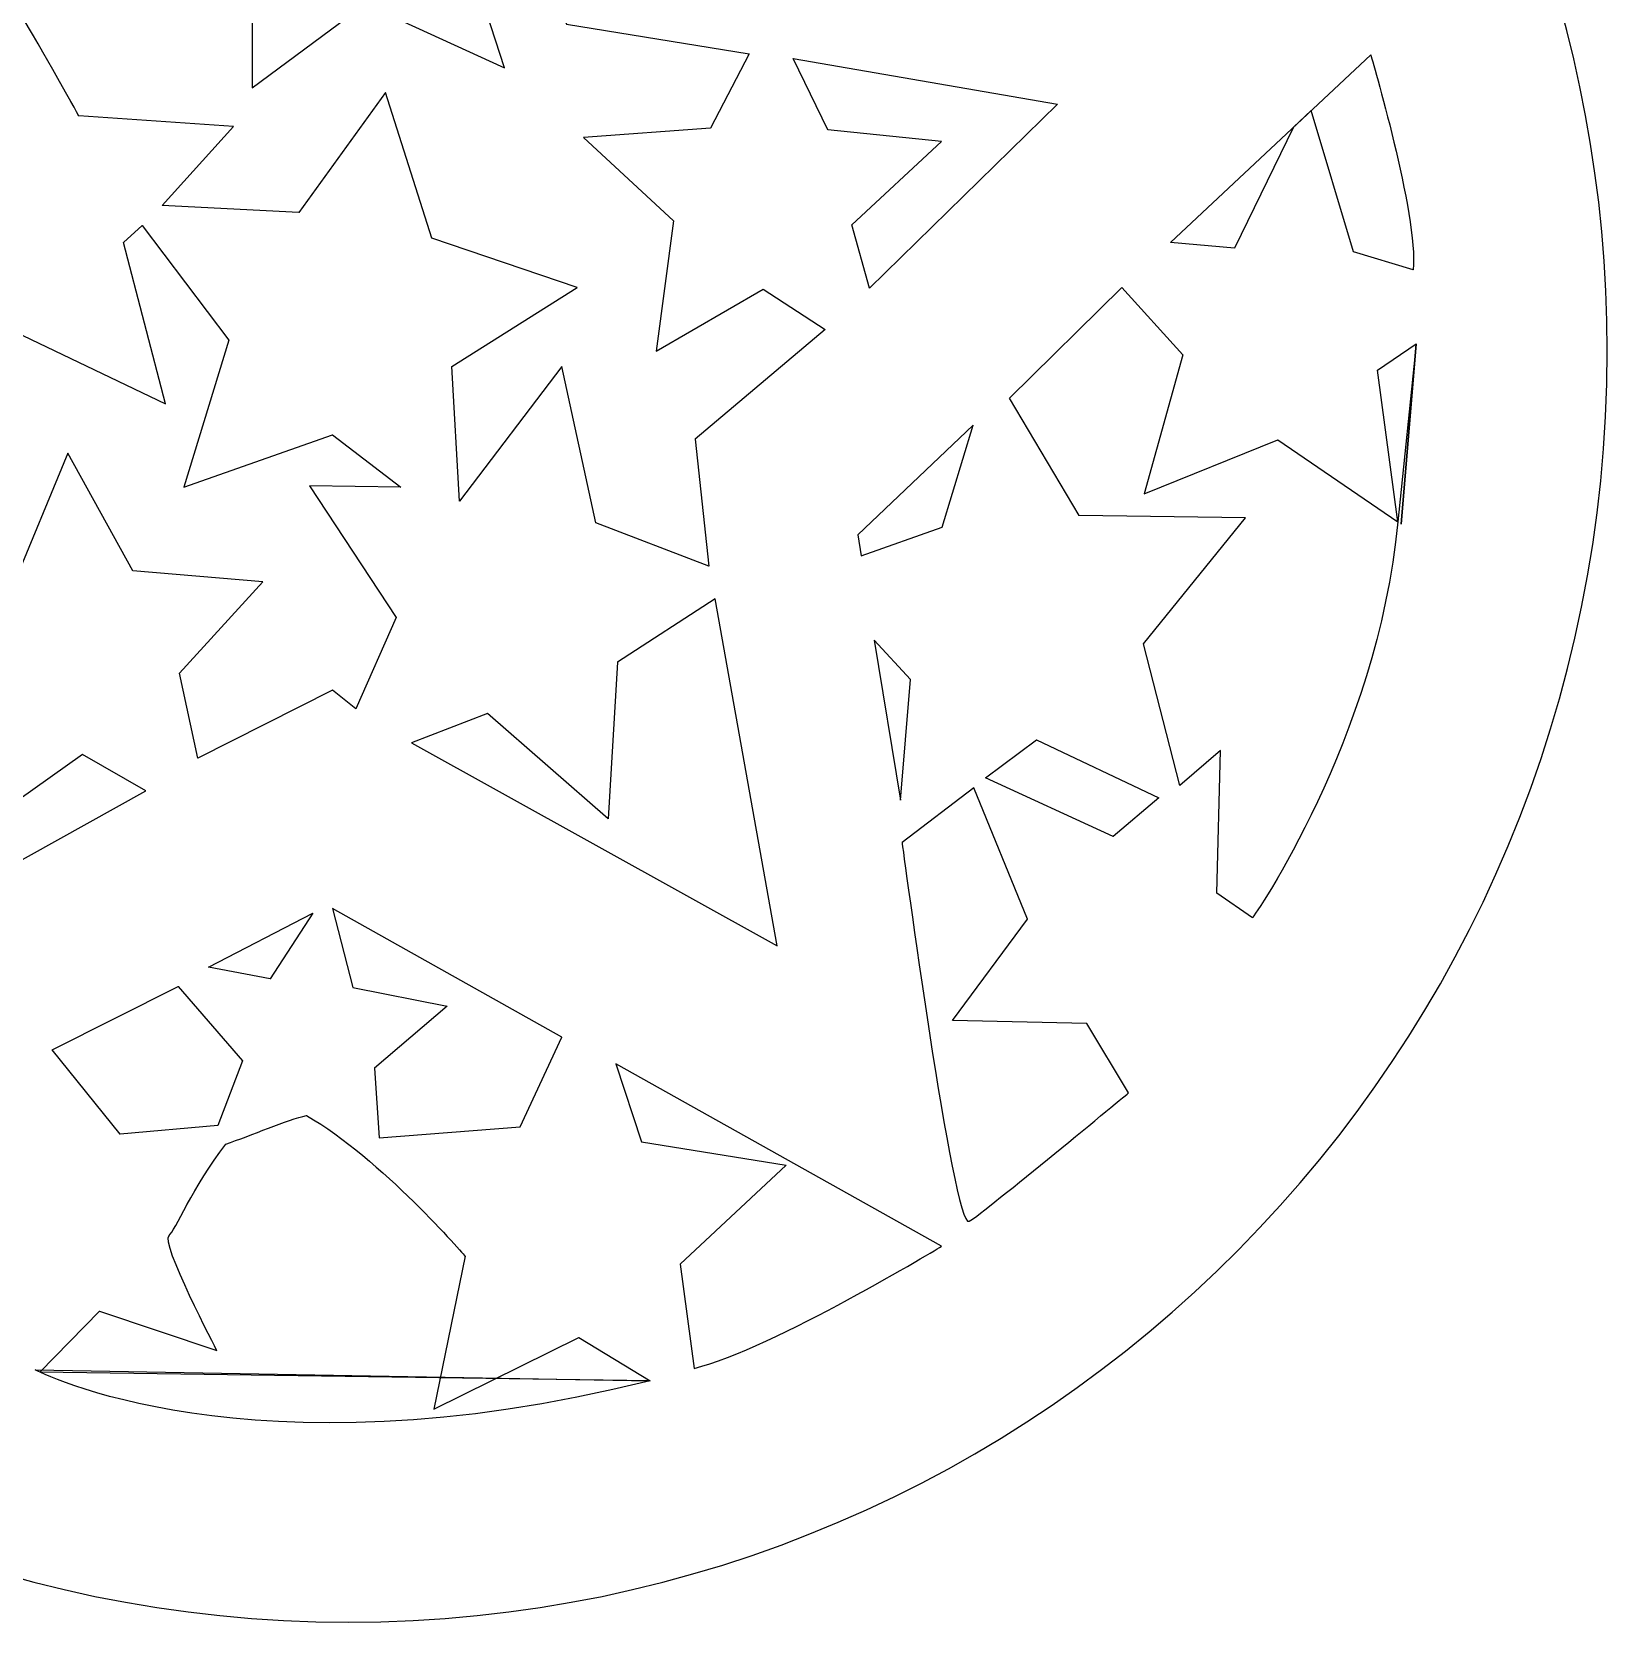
# Model space of a CAD drawing. Header units: millimetres. Extents: x -107 to 108, y -104 to 103.
# Drawn here: x -32.2 to -2.15, y -10.98 to 19.35 of the extents above; entities that cross this region are included whole.
import ezdxf

# ---------------------------------------------------------------- set-up
doc = ezdxf.new("R2010")
doc.units = ezdxf.units.MM
doc.header["$MEASUREMENT"] = 0
doc.layers.add('layer 1', color=7, linetype='Continuous')

msp = doc.modelspace()

# ---------------------------------------------------------------- linework, layer by layer
at = {"layer": 'layer 1', "color": 254}
for points, knots in [([(-22.9148, 37.295), (-11.1906, 35.6946), (-2.1488, 25.5457), (-2.1488, 13.2668), (-2.1488, 13.2668), (-2.1488, -0.1234), (-12.9009, -10.9825), (-26.1591, -10.9825), (-26.1591, -10.9825), (-39.4175, -10.9825), (-50.1695, -0.1234), (-50.1695, 13.2668), (-50.1695, 13.2668), (-50.1695, 25.5631), (-41.1022, 35.7236), (-29.3538, 37.3021), (-29.3538, 37.3021), (-29.3538, 37.3021), (-29.3539, 37.3144), (-29.3539, 37.3144), (-29.3539, 37.3144), (-29.3539, 39.1277), (-27.9121, 40.5982), (-26.1343, 40.5982), (-26.1343, 40.5982), (-24.3564, 40.5982), (-22.9145, 39.1277), (-22.9145, 37.3144), (-22.9145, 37.3144), (-22.9145, 37.3144), (-22.9148, 37.295), (-22.9148, 37.295)], [0, 0, 0, 0, 0.1111111, 0.1111111, 0.1111111, 0.1111111, 0.2222222, 0.2222222, 0.2222222, 0.2222222, 0.3333333, 0.3333333, 0.3333333, 0.3333333, 0.4444444, 0.4444444, 0.4444444, 0.4444444, 0.5555556, 0.5555556, 0.5555556, 0.5555556, 0.6666667, 0.6666667, 0.6666667, 0.6666667, 0.7777778, 0.7777778, 0.7777778, 0.7777778, 1, 1, 1, 1]), ([(-29.713, 16.041), (-29.713, 16.041), (-27.1024, 15.9082), (-27.1024, 15.9082), (-27.1024, 15.9082), (-27.1024, 15.9082), (-25.4505, 18.1943), (-25.4505, 18.1943), (-25.4505, 18.1943), (-25.4505, 18.1943), (-24.5656, 15.4215), (-24.5656, 15.4215), (-24.5656, 15.4215), (-24.5656, 15.4215), (-21.7928, 14.4775), (-21.7928, 14.4775), (-21.7928, 14.4775), (-21.7928, 14.4775), (-24.1847, 12.9695), (-24.1847, 12.9695), (-24.1847, 12.9695), (-24.1847, 12.9695), (-24.037, 10.3996), (-24.037, 10.3996), (-24.037, 10.3996), (-24.037, 10.3996), (-22.0874, 12.9695), (-22.0874, 12.9695), (-22.0874, 12.9695), (-22.0874, 12.9695), (-21.4376, 9.9861), (-21.4376, 9.9861), (-21.4376, 9.9861), (-21.4376, 9.9861), (-19.2813, 9.159), (-19.2813, 9.159), (-19.2813, 9.159), (-19.2813, 9.159), (-19.5471, 11.5812), (-19.5471, 11.5812), (-19.5471, 11.5812), (-19.5471, 11.5812), (-17.0659, 13.6785), (-17.0659, 13.6785), (-17.0659, 13.6785), (-17.0659, 13.6785), (-18.2474, 14.4465), (-18.2474, 14.4465), (-18.2474, 14.4465), (-18.2474, 14.4465), (-20.2856, 13.2649), (-20.2856, 13.2649), (-20.2856, 13.2649), (-20.2856, 13.2649), (-19.9606, 15.7462), (-19.9606, 15.7462), (-19.9606, 15.7462), (-19.9606, 15.7462), (-21.6739, 17.3413), (-21.6739, 17.3413), (-21.6739, 17.3413), (-21.6739, 17.3413), (-19.2517, 17.5185), (-19.2517, 17.5185), (-19.2517, 17.5185), (-19.2517, 17.5185), (-18.5132, 18.9364), (-18.5132, 18.9364), (-18.5132, 18.9364), (-18.5132, 18.9364), (-21.9988, 19.4976), (-21.9988, 19.4976), (-21.9988, 19.4976), (-21.9988, 19.4976), (-23.3281, 22.4219), (-23.3281, 22.4219), (-23.3281, 22.4219), (-23.3281, 22.4219), (-24.1256, 21.5653), (-24.1256, 21.5653), (-24.1256, 21.5653), (-24.1256, 21.5653), (-23.1804, 18.6705), (-23.1804, 18.6705), (-23.1804, 18.6705), (-23.1804, 18.6705), (-25.8389, 19.8816), (-25.8389, 19.8816), (-25.8389, 19.8816), (-25.8389, 19.8816), (-27.9952, 18.2865), (-27.9952, 18.2865), (-27.9952, 18.2865), (-27.9952, 18.2865), (-27.9952, 20.9154), (-27.9952, 20.9154), (-27.9952, 20.9154), (-27.9952, 20.9154), (-29.2062, 21.9493), (-29.2062, 21.9493), (-29.2062, 21.9493), (-29.2062, 21.9493), (-30.2401, 19.852), (-30.2401, 19.852), (-30.2401, 19.852), (-30.2401, 19.852), (-32.5441, 19.8225), (-32.3964, 19.6453), (-32.3964, 19.6453), (-32.2487, 19.468), (-31.3035, 17.7548), (-31.3035, 17.7548), (-31.3035, 17.7548), (-31.3035, 17.7548), (-28.3496, 17.548), (-28.3496, 17.548), (-28.3496, 17.548), (-28.3496, 17.548), (-29.713, 16.041), (-29.713, 16.041)], [0, 0, 0, 0, 0.0322581, 0.0322581, 0.0322581, 0.0322581, 0.0645161, 0.0645161, 0.0645161, 0.0645161, 0.0967742, 0.0967742, 0.0967742, 0.0967742, 0.1290323, 0.1290323, 0.1290323, 0.1290323, 0.1612903, 0.1612903, 0.1612903, 0.1612903, 0.1935484, 0.1935484, 0.1935484, 0.1935484, 0.2258065, 0.2258065, 0.2258065, 0.2258065, 0.2580645, 0.2580645, 0.2580645, 0.2580645, 0.2903226, 0.2903226, 0.2903226, 0.2903226, 0.3225806, 0.3225806, 0.3225806, 0.3225806, 0.3548387, 0.3548387, 0.3548387, 0.3548387, 0.3870968, 0.3870968, 0.3870968, 0.3870968, 0.4193548, 0.4193548, 0.4193548, 0.4193548, 0.4516129, 0.4516129, 0.4516129, 0.4516129, 0.483871, 0.483871, 0.483871, 0.483871, 0.516129, 0.516129, 0.516129, 0.516129, 0.5483871, 0.5483871, 0.5483871, 0.5483871, 0.5806452, 0.5806452, 0.5806452, 0.5806452, 0.6129032, 0.6129032, 0.6129032, 0.6129032, 0.6451613, 0.6451613, 0.6451613, 0.6451613, 0.6774194, 0.6774194, 0.6774194, 0.6774194, 0.7096774, 0.7096774, 0.7096774, 0.7096774, 0.7419355, 0.7419355, 0.7419355, 0.7419355, 0.7741935, 0.7741935, 0.7741935, 0.7741935, 0.8064516, 0.8064516, 0.8064516, 0.8064516, 0.8387097, 0.8387097, 0.8387097, 0.8387097, 0.8709677, 0.8709677, 0.8709677, 0.8709677, 0.9032258, 0.9032258, 0.9032258, 0.9032258, 0.9354839, 0.9354839, 0.9354839, 0.9354839, 1, 1, 1, 1]), ([(-17.6777, 18.8433), (-17.6777, 18.8433), (-17.0141, 17.4864), (-17.0141, 17.4864), (-17.0141, 17.4864), (-17.0141, 17.4864), (-14.8459, 17.2651), (-14.8459, 17.2651), (-14.8459, 17.2651), (-14.8459, 17.2651), (-16.5568, 15.6722), (-16.5568, 15.6722), (-16.5568, 15.6722), (-16.5568, 15.6722), (-16.2176, 14.4628), (-16.2176, 14.4628), (-16.2176, 14.4628), (-16.2176, 14.4628), (-12.6336, 17.9731), (-12.6336, 17.9731), (-12.6336, 17.9731), (-12.6336, 17.9731), (-17.6777, 18.8433), (-17.6777, 18.8433)], [0, 0, 0, 0, 0.1428571, 0.1428571, 0.1428571, 0.1428571, 0.2857143, 0.2857143, 0.2857143, 0.2857143, 0.4285714, 0.4285714, 0.4285714, 0.4285714, 0.5714286, 0.5714286, 0.5714286, 0.5714286, 0.7142857, 0.7142857, 0.7142857, 0.7142857, 1, 1, 1, 1]), ([(-5.849, 14.8168), (-5.7458, 15.8345), (-6.6602, 18.917), (-6.6602, 18.917), (-6.6602, 18.917), (-6.6602, 18.917), (-10.4802, 15.333), (-10.4802, 15.333), (-10.4802, 15.333), (-10.4802, 15.333), (-9.256, 15.2297), (-9.256, 15.2297), (-9.256, 15.2297), (-9.256, 15.2297), (-8.1296, 17.5384), (-8.1296, 17.5384), (-8.1296, 17.5384), (-8.1296, 17.5384), (-7.7941, 17.8531), (-7.7941, 17.8531), (-7.7941, 17.8531), (-7.7941, 17.8531), (-6.9847, 15.156), (-6.9847, 15.156), (-6.9847, 15.156), (-6.9847, 15.156), (-5.849, 14.8168), (-5.849, 14.8168)], [0, 0, 0, 0, 0.125, 0.125, 0.125, 0.125, 0.25, 0.25, 0.25, 0.25, 0.375, 0.375, 0.375, 0.375, 0.5, 0.5, 0.5, 0.5, 0.625, 0.625, 0.625, 0.625, 0.75, 0.75, 0.75, 0.75, 1, 1, 1, 1]), ([(-29.029, 5.4962), (-29.029, 5.4962), (-26.4591, 6.7959), (-26.4591, 6.7959), (-26.4591, 6.7959), (-26.4591, 6.7959), (-26.0161, 6.4415), (-26.0161, 6.4415), (-26.0161, 6.4415), (-26.0161, 6.4415), (-25.2481, 8.1843), (-25.2481, 8.1843), (-25.2481, 8.1843), (-25.2481, 8.1843), (-26.9022, 10.695), (-26.9022, 10.695), (-26.9022, 10.695), (-26.9022, 10.695), (-25.1594, 10.6655), (-25.1594, 10.6655), (-25.1594, 10.6655), (-25.1594, 10.6655), (-26.4591, 11.6698), (-26.4591, 11.6698), (-26.4591, 11.6698), (-26.4591, 11.6698), (-29.2949, 10.6655), (-29.2949, 10.6655), (-29.2949, 10.6655), (-29.2949, 10.6655), (-28.4383, 13.4717), (-28.4383, 13.4717), (-28.4383, 13.4717), (-28.4383, 13.4717), (-30.0924, 15.6575), (-30.0924, 15.6575), (-30.0924, 15.6575), (-30.0924, 15.6575), (-30.4469, 15.3327), (-30.4469, 15.3327), (-30.4469, 15.3327), (-30.4469, 15.3327), (-29.6493, 12.2606), (-29.6493, 12.2606), (-29.6493, 12.2606), (-29.6493, 12.2606), (-32.3669, 13.5603), (-32.3669, 13.5603), (-32.3669, 13.5603), (-32.3669, 13.5603), (-33.9029, 12.4969), (-33.9029, 12.4969), (-33.9029, 12.4969), (-33.9029, 12.4969), (-33.1349, 11.6698), (-33.1349, 11.6698), (-33.1349, 11.6698), (-33.1349, 11.6698), (-33.7848, 8.6569), (-33.7848, 8.6569), (-33.7848, 8.6569), (-33.7848, 8.6569), (-32.5737, 8.7455), (-32.5737, 8.7455), (-32.5737, 8.7455), (-32.5737, 8.7455), (-31.5103, 11.3154), (-31.5103, 11.3154), (-31.5103, 11.3154), (-31.5103, 11.3154), (-30.2696, 9.0704), (-30.2696, 9.0704), (-30.2696, 9.0704), (-30.2696, 9.0704), (-27.7884, 8.8636), (-27.7884, 8.8636), (-27.7884, 8.8636), (-27.7884, 8.8636), (-29.3835, 7.1209), (-29.3835, 7.1209), (-29.3835, 7.1209), (-29.3835, 7.1209), (-29.029, 5.4962), (-29.029, 5.4962)], [0, 0, 0, 0, 0.0454545, 0.0454545, 0.0454545, 0.0454545, 0.0909091, 0.0909091, 0.0909091, 0.0909091, 0.1363636, 0.1363636, 0.1363636, 0.1363636, 0.1818182, 0.1818182, 0.1818182, 0.1818182, 0.2272727, 0.2272727, 0.2272727, 0.2272727, 0.2727273, 0.2727273, 0.2727273, 0.2727273, 0.3181818, 0.3181818, 0.3181818, 0.3181818, 0.3636364, 0.3636364, 0.3636364, 0.3636364, 0.4090909, 0.4090909, 0.4090909, 0.4090909, 0.4545455, 0.4545455, 0.4545455, 0.4545455, 0.5, 0.5, 0.5, 0.5, 0.5454545, 0.5454545, 0.5454545, 0.5454545, 0.5909091, 0.5909091, 0.5909091, 0.5909091, 0.6363636, 0.6363636, 0.6363636, 0.6363636, 0.6818182, 0.6818182, 0.6818182, 0.6818182, 0.7272727, 0.7272727, 0.7272727, 0.7272727, 0.7727273, 0.7727273, 0.7727273, 0.7727273, 0.8181818, 0.8181818, 0.8181818, 0.8181818, 0.8636364, 0.8636364, 0.8636364, 0.8636364, 0.9090909, 0.9090909, 0.9090909, 0.9090909, 1, 1, 1, 1]), ([(-5.79, 13.4009), (-5.79, 13.4009), (-6.5275, 12.8994), (-6.5275, 12.8994), (-6.5275, 12.8994), (-6.5275, 12.8994), (-6.144, 10.0086), (-6.144, 10.0086), (-6.144, 10.0086), (-6.144, 10.0086), (-8.4301, 11.572), (-8.4301, 11.572), (-8.4301, 11.572), (-8.4301, 11.572), (-10.9817, 10.5395), (-10.9817, 10.5395), (-10.9817, 10.5395), (-10.9817, 10.5395), (-10.2442, 13.1944), (-10.2442, 13.1944), (-10.2442, 13.1944), (-10.2442, 13.1944), (-11.4094, 14.4775), (-11.4094, 14.4775), (-11.4094, 14.4775), (-11.4094, 14.4775), (-13.548, 12.3684), (-13.548, 12.3684), (-13.548, 12.3684), (-13.548, 12.3684), (-12.2206, 10.1265), (-12.2206, 10.1265), (-12.2206, 10.1265), (-12.2206, 10.1265), (-9.0495, 10.0823), (-9.0495, 10.0823), (-9.0495, 10.0823), (-9.0495, 10.0823), (-10.9964, 7.6782), (-10.9964, 7.6782), (-10.9964, 7.6782), (-10.9964, 7.6782), (-10.3032, 4.9791), (-10.3032, 4.9791), (-10.3032, 4.9791), (-10.3032, 4.9791), (-9.5216, 5.6428), (-9.5216, 5.6428), (-9.5216, 5.6428), (-9.5216, 5.6428), (-9.5925, 2.9264), (-9.5925, 2.9264), (-9.5925, 2.9264), (-9.5925, 2.9264), (-8.9132, 2.4537), (-8.9132, 2.4537), (-8.9132, 2.4537), (-8.9132, 2.4537), (-6.5355, 5.8365), (-6.144, 10.0086), (-6.144, 10.0086), (-6.144, 10.0086), (-5.79, 13.4009), (-5.79, 13.4009)], [0, 0, 0, 0, 0.0588235, 0.0588235, 0.0588235, 0.0588235, 0.1176471, 0.1176471, 0.1176471, 0.1176471, 0.1764706, 0.1764706, 0.1764706, 0.1764706, 0.2352941, 0.2352941, 0.2352941, 0.2352941, 0.2941176, 0.2941176, 0.2941176, 0.2941176, 0.3529412, 0.3529412, 0.3529412, 0.3529412, 0.4117647, 0.4117647, 0.4117647, 0.4117647, 0.4705882, 0.4705882, 0.4705882, 0.4705882, 0.5294118, 0.5294118, 0.5294118, 0.5294118, 0.5882353, 0.5882353, 0.5882353, 0.5882353, 0.6470588, 0.6470588, 0.6470588, 0.6470588, 0.7058824, 0.7058824, 0.7058824, 0.7058824, 0.7647059, 0.7647059, 0.7647059, 0.7647059, 0.8235294, 0.8235294, 0.8235294, 0.8235294, 0.8823529, 0.8823529, 0.8823529, 0.8823529, 1, 1, 1, 1]), ([(-5.79, 13.4009), (-5.79, 13.4009), (-6.0812, 9.9606), (-6.0812, 9.9606), (-6.0812, 9.9606), (-6.0812, 9.9606), (-5.79, 13.4009), (-5.79, 13.4009)], [0, 0, 0, 0, 0.3333333, 0.3333333, 0.3333333, 0.3333333, 1, 1, 1, 1]), ([(-16.3798, 9.3596), (-16.3798, 9.3596), (-16.4389, 9.7578), (-16.4389, 9.7578), (-16.4389, 9.7578), (-16.4389, 9.7578), (-14.2413, 11.8522), (-14.2413, 11.8522), (-14.2413, 11.8522), (-14.2413, 11.8522), (-14.8312, 9.9053), (-14.8312, 9.9053), (-14.8312, 9.9053), (-14.8312, 9.9053), (-16.3798, 9.3596), (-16.3798, 9.3596)], [0, 0, 0, 0, 0.2, 0.2, 0.2, 0.2, 0.4, 0.4, 0.4, 0.4, 0.6, 0.6, 0.6, 0.6, 1, 1, 1, 1]), ([(-24.9527, 5.7916), (-24.9527, 5.7916), (-23.5053, 6.3528), (-23.5053, 6.3528), (-23.5053, 6.3528), (-23.5053, 6.3528), (-21.2012, 4.3442), (-21.2012, 4.3442), (-21.2012, 4.3442), (-21.2012, 4.3442), (-21.0241, 7.3277), (-21.0241, 7.3277), (-21.0241, 7.3277), (-21.0241, 7.3277), (-19.1631, 8.5387), (-19.1631, 8.5387), (-19.1631, 8.5387), (-19.1631, 8.5387), (-17.9816, 1.9221), (-17.9816, 1.9221), (-17.9816, 1.9221), (-17.9816, 1.9221), (-24.9527, 5.7916), (-24.9527, 5.7916)], [0, 0, 0, 0, 0.1428571, 0.1428571, 0.1428571, 0.1428571, 0.2857143, 0.2857143, 0.2857143, 0.2857143, 0.4285714, 0.4285714, 0.4285714, 0.4285714, 0.5714286, 0.5714286, 0.5714286, 0.5714286, 0.7142857, 0.7142857, 0.7142857, 0.7142857, 1, 1, 1, 1]), ([(-16.1291, 7.752), (-16.1291, 7.752), (-15.4359, 6.9998), (-15.4359, 6.9998), (-15.4359, 6.9998), (-15.4359, 6.9998), (-15.6276, 4.6989), (-15.6276, 4.6989), (-15.6276, 4.6989), (-15.6276, 4.6989), (-16.1291, 7.752), (-16.1291, 7.752)], [0, 0, 0, 0, 0.25, 0.25, 0.25, 0.25, 0.5, 0.5, 0.5, 0.5, 1, 1, 1, 1]), ([(-33.9756, 7.575), (-33.9756, 7.575), (-33.0758, 6.69), (-33.0758, 6.69), (-33.0758, 6.69), (-33.0758, 6.69), (-33.3708, 4.0499), (-33.3708, 4.0499), (-33.3708, 4.0499), (-33.3708, 4.0499), (-31.2322, 5.5691), (-31.2322, 5.5691), (-31.2322, 5.5691), (-31.2322, 5.5691), (-30.0228, 4.8759), (-30.0228, 4.8759), (-30.0228, 4.8759), (-30.0228, 4.8759), (-35.0079, 2.1031), (-35.0079, 2.1031), (-35.0079, 2.1031), (-35.0079, 2.1031), (-33.9756, 7.575), (-33.9756, 7.575)], [0, 0, 0, 0, 0.1428571, 0.1428571, 0.1428571, 0.1428571, 0.2857143, 0.2857143, 0.2857143, 0.2857143, 0.4285714, 0.4285714, 0.4285714, 0.4285714, 0.5714286, 0.5714286, 0.5714286, 0.5714286, 0.7142857, 0.7142857, 0.7142857, 0.7142857, 1, 1, 1, 1]), ([(-14.0053, 5.1266), (-14.0053, 5.1266), (-11.5717, 4.0057), (-11.5717, 4.0057), (-11.5717, 4.0057), (-11.5717, 4.0057), (-10.7014, 4.7432), (-10.7014, 4.7432), (-10.7014, 4.7432), (-10.7014, 4.7432), (-13.0318, 5.8493), (-13.0318, 5.8493), (-13.0318, 5.8493), (-13.0318, 5.8493), (-14.0053, 5.1266), (-14.0053, 5.1266)], [0, 0, 0, 0, 0.2, 0.2, 0.2, 0.2, 0.4, 0.4, 0.4, 0.4, 0.6, 0.6, 0.6, 0.6, 1, 1, 1, 1]), ([(-15.5981, 3.8877), (-15.5981, 3.8877), (-14.2265, 4.9349), (-14.2265, 4.9349), (-14.2265, 4.9349), (-14.2265, 4.9349), (-13.2088, 2.4275), (-13.2088, 2.4275), (-13.2088, 2.4275), (-13.2088, 2.4275), (-14.6395, 0.4954), (-14.6395, 0.4954), (-14.6395, 0.4954), (-14.6395, 0.4954), (-12.0731, 0.4364), (-12.0731, 0.4364), (-12.0731, 0.4364), (-12.0731, 0.4364), (-11.2763, -0.8841), (-11.2763, -0.8841), (-11.2763, -0.8841), (-11.2763, -0.8841), (-14.0234, -3.1586), (-14.3188, -3.3358), (-14.3188, -3.3358), (-14.6142, -3.5131), (-15.5981, 3.8877), (-15.5981, 3.8877)], [0, 0, 0, 0, 0.125, 0.125, 0.125, 0.125, 0.25, 0.25, 0.25, 0.25, 0.375, 0.375, 0.375, 0.375, 0.5, 0.5, 0.5, 0.5, 0.625, 0.625, 0.625, 0.625, 0.75, 0.75, 0.75, 0.75, 1, 1, 1, 1]), ([(-28.8281, 1.5131), (-28.8281, 1.5131), (-27.6481, 1.2918), (-27.6481, 1.2918), (-27.6481, 1.2918), (-27.6481, 1.2918), (-26.837, 2.5455), (-26.837, 2.5455), (-26.837, 2.5455), (-26.837, 2.5455), (-28.8281, 1.5131), (-28.8281, 1.5131)], [0, 0, 0, 0, 0.25, 0.25, 0.25, 0.25, 0.5, 0.5, 0.5, 0.5, 1, 1, 1, 1]), ([(-22.0874, 0.1793), (-22.0874, 0.1793), (-22.885, -1.534), (-22.885, -1.534), (-22.885, -1.534), (-22.885, -1.534), (-25.573, -1.7407), (-25.573, -1.7407), (-25.573, -1.7407), (-25.573, -1.7407), (-25.6616, -0.4115), (-25.6616, -0.4115), (-25.6616, -0.4115), (-25.6616, -0.4115), (-24.2733, 0.7701), (-24.2733, 0.7701), (-24.2733, 0.7701), (-24.2733, 0.7701), (-26.0752, 1.1245), (-26.0752, 1.1245), (-26.0752, 1.1245), (-26.0752, 1.1245), (-26.4591, 2.631), (-26.4591, 2.631), (-26.4591, 2.631), (-26.4591, 2.631), (-22.0874, 0.1793), (-22.0874, 0.1793)], [0, 0, 0, 0, 0.125, 0.125, 0.125, 0.125, 0.25, 0.25, 0.25, 0.25, 0.375, 0.375, 0.375, 0.375, 0.5, 0.5, 0.5, 0.5, 0.625, 0.625, 0.625, 0.625, 0.75, 0.75, 0.75, 0.75, 1, 1, 1, 1]), ([(-31.8074, -0.0651), (-31.8074, -0.0651), (-30.5095, -1.6727), (-30.5095, -1.6727), (-30.5095, -1.6727), (-30.5095, -1.6727), (-28.6511, -1.5105), (-28.6511, -1.5105), (-28.6511, -1.5105), (-28.6511, -1.5105), (-28.1791, -0.2716), (-28.1791, -0.2716), (-28.1791, -0.2716), (-28.1791, -0.2716), (-29.4033, 1.1444), (-29.4033, 1.1444), (-29.4033, 1.1444), (-29.4033, 1.1444), (-31.8074, -0.0651), (-31.8074, -0.0651)], [0, 0, 0, 0, 0.1666667, 0.1666667, 0.1666667, 0.1666667, 0.3333333, 0.3333333, 0.3333333, 0.3333333, 0.5, 0.5, 0.5, 0.5, 0.6666667, 0.6666667, 0.6666667, 0.6666667, 1, 1, 1, 1]), ([(-19.5656, -6.1417), (-19.5656, -6.1417), (-19.8312, -4.1506), (-19.8312, -4.1506), (-19.8312, -4.1506), (-19.8312, -4.1506), (-17.8105, -2.2627), (-17.8105, -2.2627), (-17.8105, -2.2627), (-17.8105, -2.2627), (-20.5686, -1.8202), (-20.5686, -1.8202), (-20.5686, -1.8202), (-20.5686, -1.8202), (-21.0553, -0.3305), (-21.0553, -0.3305), (-21.0553, -0.3305), (-21.0553, -0.3305), (-14.8459, -3.8114), (-14.8459, -3.8114), (-14.8459, -3.8114), (-14.8459, -3.8114), (-18.0465, -5.7582), (-19.5656, -6.1417)], [0, 0, 0, 0, 0.1428571, 0.1428571, 0.1428571, 0.1428571, 0.2857143, 0.2857143, 0.2857143, 0.2857143, 0.4285714, 0.4285714, 0.4285714, 0.4285714, 0.5714286, 0.5714286, 0.5714286, 0.5714286, 0.7142857, 0.7142857, 0.7142857, 0.7142857, 1, 1, 1, 1]), ([(-20.4037, -6.3783), (-20.4037, -6.3783), (-21.7633, -5.5517), (-21.7633, -5.5517), (-21.7633, -5.5517), (-21.7633, -5.5517), (-24.5305, -6.9198), (-24.5305, -6.9198), (-24.5305, -6.9198), (-24.5305, -6.9198), (-23.9314, -4.0031), (-23.9314, -4.0031), (-23.9314, -4.0031), (-23.9314, -4.0031), (-25.539, -2.13), (-26.955, -1.3187), (-26.955, -1.3187), (-27.323, -1.3869), (-28.0162, -1.7084), (-28.4998, -1.8616), (-28.4998, -1.8616), (-29.1269, -2.6779), (-29.467, -3.5293), (-29.5803, -3.6049), (-29.5803, -3.6049), (-29.7572, -3.7228), (-28.6659, -5.8024), (-28.6659, -5.8024), (-28.6659, -5.8024), (-28.6659, -5.8024), (-30.9077, -5.0502), (-30.9077, -5.0502), (-30.9077, -5.0502), (-30.9077, -5.0502), (-32.0418, -6.2145), (-32.0418, -6.2145), (-32.0418, -6.2145), (-32.0418, -6.2145), (-20.4037, -6.3783), (-20.4037, -6.3783)], [0, 0, 0, 0, 0.0909091, 0.0909091, 0.0909091, 0.0909091, 0.1818182, 0.1818182, 0.1818182, 0.1818182, 0.2727273, 0.2727273, 0.2727273, 0.2727273, 0.3636364, 0.3636364, 0.3636364, 0.3636364, 0.4545455, 0.4545455, 0.4545455, 0.4545455, 0.5454545, 0.5454545, 0.5454545, 0.5454545, 0.6363636, 0.6363636, 0.6363636, 0.6363636, 0.7272727, 0.7272727, 0.7272727, 0.7272727, 0.8181818, 0.8181818, 0.8181818, 0.8181818, 1, 1, 1, 1]), ([(-32.1306, -6.1716), (-32.1306, -6.1716), (-28.0838, -8.2983), (-20.4037, -6.3783), (-20.4037, -6.3783), (-20.4037, -6.3783), (-32.1306, -6.1716), (-32.1306, -6.1716)], [0, 0, 0, 0, 0.3333333, 0.3333333, 0.3333333, 0.3333333, 1, 1, 1, 1])]:
    msp.add_open_spline(points, degree=3, knots=knots, dxfattribs=at)
at = {"layer": 'layer 1', "color": 242, "lineweight": 9}
for points, knots in [([(-22.9148, 37.295), (-11.1906, 35.6946), (-2.1488, 25.5457), (-2.1488, 13.2668), (-2.1488, 13.2668), (-2.1488, -0.1234), (-12.9009, -10.9825), (-26.1591, -10.9825), (-26.1591, -10.9825), (-39.4175, -10.9825), (-50.1695, -0.1234), (-50.1695, 13.2668), (-50.1695, 13.2668), (-50.1695, 25.5631), (-41.1022, 35.7236), (-29.3538, 37.3021), (-29.3538, 37.3021), (-29.3538, 37.3021), (-29.3539, 37.3144), (-29.3539, 37.3144), (-29.3539, 37.3144), (-29.3539, 39.1277), (-27.9121, 40.5982), (-26.1343, 40.5982), (-26.1343, 40.5982), (-24.3564, 40.5982), (-22.9145, 39.1277), (-22.9145, 37.3144), (-22.9145, 37.3144), (-22.9145, 37.3144), (-22.9148, 37.295), (-22.9148, 37.295)], [0, 0, 0, 0, 0.1111111, 0.1111111, 0.1111111, 0.1111111, 0.2222222, 0.2222222, 0.2222222, 0.2222222, 0.3333333, 0.3333333, 0.3333333, 0.3333333, 0.4444444, 0.4444444, 0.4444444, 0.4444444, 0.5555556, 0.5555556, 0.5555556, 0.5555556, 0.6666667, 0.6666667, 0.6666667, 0.6666667, 0.7777778, 0.7777778, 0.7777778, 0.7777778, 1, 1, 1, 1]), ([(-29.713, 16.041), (-29.713, 16.041), (-27.1024, 15.9082), (-27.1024, 15.9082), (-27.1024, 15.9082), (-27.1024, 15.9082), (-25.4505, 18.1943), (-25.4505, 18.1943), (-25.4505, 18.1943), (-25.4505, 18.1943), (-24.5656, 15.4215), (-24.5656, 15.4215), (-24.5656, 15.4215), (-24.5656, 15.4215), (-21.7928, 14.4775), (-21.7928, 14.4775), (-21.7928, 14.4775), (-21.7928, 14.4775), (-24.1847, 12.9695), (-24.1847, 12.9695), (-24.1847, 12.9695), (-24.1847, 12.9695), (-24.037, 10.3996), (-24.037, 10.3996), (-24.037, 10.3996), (-24.037, 10.3996), (-22.0874, 12.9695), (-22.0874, 12.9695), (-22.0874, 12.9695), (-22.0874, 12.9695), (-21.4376, 9.9861), (-21.4376, 9.9861), (-21.4376, 9.9861), (-21.4376, 9.9861), (-19.2813, 9.159), (-19.2813, 9.159), (-19.2813, 9.159), (-19.2813, 9.159), (-19.5471, 11.5812), (-19.5471, 11.5812), (-19.5471, 11.5812), (-19.5471, 11.5812), (-17.0659, 13.6785), (-17.0659, 13.6785), (-17.0659, 13.6785), (-17.0659, 13.6785), (-18.2474, 14.4465), (-18.2474, 14.4465), (-18.2474, 14.4465), (-18.2474, 14.4465), (-20.2856, 13.2649), (-20.2856, 13.2649), (-20.2856, 13.2649), (-20.2856, 13.2649), (-19.9606, 15.7462), (-19.9606, 15.7462), (-19.9606, 15.7462), (-19.9606, 15.7462), (-21.6739, 17.3413), (-21.6739, 17.3413), (-21.6739, 17.3413), (-21.6739, 17.3413), (-19.2517, 17.5185), (-19.2517, 17.5185), (-19.2517, 17.5185), (-19.2517, 17.5185), (-18.5132, 18.9364), (-18.5132, 18.9364), (-18.5132, 18.9364), (-18.5132, 18.9364), (-21.9988, 19.4976), (-21.9988, 19.4976), (-21.9988, 19.4976), (-21.9988, 19.4976), (-23.3281, 22.4219), (-23.3281, 22.4219), (-23.3281, 22.4219), (-23.3281, 22.4219), (-24.1256, 21.5653), (-24.1256, 21.5653), (-24.1256, 21.5653), (-24.1256, 21.5653), (-23.1804, 18.6705), (-23.1804, 18.6705), (-23.1804, 18.6705), (-23.1804, 18.6705), (-25.8389, 19.8816), (-25.8389, 19.8816), (-25.8389, 19.8816), (-25.8389, 19.8816), (-27.9952, 18.2865), (-27.9952, 18.2865), (-27.9952, 18.2865), (-27.9952, 18.2865), (-27.9952, 20.9154), (-27.9952, 20.9154), (-27.9952, 20.9154), (-27.9952, 20.9154), (-29.2062, 21.9493), (-29.2062, 21.9493), (-29.2062, 21.9493), (-29.2062, 21.9493), (-30.2401, 19.852), (-30.2401, 19.852), (-30.2401, 19.852), (-30.2401, 19.852), (-32.5441, 19.8225), (-32.3964, 19.6453), (-32.3964, 19.6453), (-32.2487, 19.468), (-31.3035, 17.7548), (-31.3035, 17.7548), (-31.3035, 17.7548), (-31.3035, 17.7548), (-28.3496, 17.548), (-28.3496, 17.548), (-28.3496, 17.548), (-28.3496, 17.548), (-29.713, 16.041), (-29.713, 16.041)], [0, 0, 0, 0, 0.0322581, 0.0322581, 0.0322581, 0.0322581, 0.0645161, 0.0645161, 0.0645161, 0.0645161, 0.0967742, 0.0967742, 0.0967742, 0.0967742, 0.1290323, 0.1290323, 0.1290323, 0.1290323, 0.1612903, 0.1612903, 0.1612903, 0.1612903, 0.1935484, 0.1935484, 0.1935484, 0.1935484, 0.2258065, 0.2258065, 0.2258065, 0.2258065, 0.2580645, 0.2580645, 0.2580645, 0.2580645, 0.2903226, 0.2903226, 0.2903226, 0.2903226, 0.3225806, 0.3225806, 0.3225806, 0.3225806, 0.3548387, 0.3548387, 0.3548387, 0.3548387, 0.3870968, 0.3870968, 0.3870968, 0.3870968, 0.4193548, 0.4193548, 0.4193548, 0.4193548, 0.4516129, 0.4516129, 0.4516129, 0.4516129, 0.483871, 0.483871, 0.483871, 0.483871, 0.516129, 0.516129, 0.516129, 0.516129, 0.5483871, 0.5483871, 0.5483871, 0.5483871, 0.5806452, 0.5806452, 0.5806452, 0.5806452, 0.6129032, 0.6129032, 0.6129032, 0.6129032, 0.6451613, 0.6451613, 0.6451613, 0.6451613, 0.6774194, 0.6774194, 0.6774194, 0.6774194, 0.7096774, 0.7096774, 0.7096774, 0.7096774, 0.7419355, 0.7419355, 0.7419355, 0.7419355, 0.7741935, 0.7741935, 0.7741935, 0.7741935, 0.8064516, 0.8064516, 0.8064516, 0.8064516, 0.8387097, 0.8387097, 0.8387097, 0.8387097, 0.8709677, 0.8709677, 0.8709677, 0.8709677, 0.9032258, 0.9032258, 0.9032258, 0.9032258, 0.9354839, 0.9354839, 0.9354839, 0.9354839, 1, 1, 1, 1]), ([(-17.6777, 18.8433), (-17.6777, 18.8433), (-17.0141, 17.4864), (-17.0141, 17.4864), (-17.0141, 17.4864), (-17.0141, 17.4864), (-14.8459, 17.2651), (-14.8459, 17.2651), (-14.8459, 17.2651), (-14.8459, 17.2651), (-16.5568, 15.6722), (-16.5568, 15.6722), (-16.5568, 15.6722), (-16.5568, 15.6722), (-16.2176, 14.4628), (-16.2176, 14.4628), (-16.2176, 14.4628), (-16.2176, 14.4628), (-12.6336, 17.9731), (-12.6336, 17.9731), (-12.6336, 17.9731), (-12.6336, 17.9731), (-17.6777, 18.8433), (-17.6777, 18.8433)], [0, 0, 0, 0, 0.1428571, 0.1428571, 0.1428571, 0.1428571, 0.2857143, 0.2857143, 0.2857143, 0.2857143, 0.4285714, 0.4285714, 0.4285714, 0.4285714, 0.5714286, 0.5714286, 0.5714286, 0.5714286, 0.7142857, 0.7142857, 0.7142857, 0.7142857, 1, 1, 1, 1]), ([(-5.849, 14.8168), (-5.7458, 15.8345), (-6.6602, 18.917), (-6.6602, 18.917), (-6.6602, 18.917), (-6.6602, 18.917), (-10.4802, 15.333), (-10.4802, 15.333), (-10.4802, 15.333), (-10.4802, 15.333), (-9.256, 15.2297), (-9.256, 15.2297), (-9.256, 15.2297), (-9.256, 15.2297), (-8.1296, 17.5384), (-8.1296, 17.5384), (-8.1296, 17.5384), (-8.1296, 17.5384), (-7.7941, 17.8531), (-7.7941, 17.8531), (-7.7941, 17.8531), (-7.7941, 17.8531), (-6.9847, 15.156), (-6.9847, 15.156), (-6.9847, 15.156), (-6.9847, 15.156), (-5.849, 14.8168), (-5.849, 14.8168)], [0, 0, 0, 0, 0.125, 0.125, 0.125, 0.125, 0.25, 0.25, 0.25, 0.25, 0.375, 0.375, 0.375, 0.375, 0.5, 0.5, 0.5, 0.5, 0.625, 0.625, 0.625, 0.625, 0.75, 0.75, 0.75, 0.75, 1, 1, 1, 1]), ([(-29.029, 5.4962), (-29.029, 5.4962), (-26.4591, 6.7959), (-26.4591, 6.7959), (-26.4591, 6.7959), (-26.4591, 6.7959), (-26.0161, 6.4415), (-26.0161, 6.4415), (-26.0161, 6.4415), (-26.0161, 6.4415), (-25.2481, 8.1843), (-25.2481, 8.1843), (-25.2481, 8.1843), (-25.2481, 8.1843), (-26.9022, 10.695), (-26.9022, 10.695), (-26.9022, 10.695), (-26.9022, 10.695), (-25.1594, 10.6655), (-25.1594, 10.6655), (-25.1594, 10.6655), (-25.1594, 10.6655), (-26.4591, 11.6698), (-26.4591, 11.6698), (-26.4591, 11.6698), (-26.4591, 11.6698), (-29.2949, 10.6655), (-29.2949, 10.6655), (-29.2949, 10.6655), (-29.2949, 10.6655), (-28.4383, 13.4717), (-28.4383, 13.4717), (-28.4383, 13.4717), (-28.4383, 13.4717), (-30.0924, 15.6575), (-30.0924, 15.6575), (-30.0924, 15.6575), (-30.0924, 15.6575), (-30.4469, 15.3327), (-30.4469, 15.3327), (-30.4469, 15.3327), (-30.4469, 15.3327), (-29.6493, 12.2606), (-29.6493, 12.2606), (-29.6493, 12.2606), (-29.6493, 12.2606), (-32.3669, 13.5603), (-32.3669, 13.5603), (-32.3669, 13.5603), (-32.3669, 13.5603), (-33.9029, 12.4969), (-33.9029, 12.4969), (-33.9029, 12.4969), (-33.9029, 12.4969), (-33.1349, 11.6698), (-33.1349, 11.6698), (-33.1349, 11.6698), (-33.1349, 11.6698), (-33.7848, 8.6569), (-33.7848, 8.6569), (-33.7848, 8.6569), (-33.7848, 8.6569), (-32.5737, 8.7455), (-32.5737, 8.7455), (-32.5737, 8.7455), (-32.5737, 8.7455), (-31.5103, 11.3154), (-31.5103, 11.3154), (-31.5103, 11.3154), (-31.5103, 11.3154), (-30.2696, 9.0704), (-30.2696, 9.0704), (-30.2696, 9.0704), (-30.2696, 9.0704), (-27.7884, 8.8636), (-27.7884, 8.8636), (-27.7884, 8.8636), (-27.7884, 8.8636), (-29.3835, 7.1209), (-29.3835, 7.1209), (-29.3835, 7.1209), (-29.3835, 7.1209), (-29.029, 5.4962), (-29.029, 5.4962)], [0, 0, 0, 0, 0.0454545, 0.0454545, 0.0454545, 0.0454545, 0.0909091, 0.0909091, 0.0909091, 0.0909091, 0.1363636, 0.1363636, 0.1363636, 0.1363636, 0.1818182, 0.1818182, 0.1818182, 0.1818182, 0.2272727, 0.2272727, 0.2272727, 0.2272727, 0.2727273, 0.2727273, 0.2727273, 0.2727273, 0.3181818, 0.3181818, 0.3181818, 0.3181818, 0.3636364, 0.3636364, 0.3636364, 0.3636364, 0.4090909, 0.4090909, 0.4090909, 0.4090909, 0.4545455, 0.4545455, 0.4545455, 0.4545455, 0.5, 0.5, 0.5, 0.5, 0.5454545, 0.5454545, 0.5454545, 0.5454545, 0.5909091, 0.5909091, 0.5909091, 0.5909091, 0.6363636, 0.6363636, 0.6363636, 0.6363636, 0.6818182, 0.6818182, 0.6818182, 0.6818182, 0.7272727, 0.7272727, 0.7272727, 0.7272727, 0.7727273, 0.7727273, 0.7727273, 0.7727273, 0.8181818, 0.8181818, 0.8181818, 0.8181818, 0.8636364, 0.8636364, 0.8636364, 0.8636364, 0.9090909, 0.9090909, 0.9090909, 0.9090909, 1, 1, 1, 1]), ([(-5.79, 13.4009), (-5.79, 13.4009), (-6.5275, 12.8994), (-6.5275, 12.8994), (-6.5275, 12.8994), (-6.5275, 12.8994), (-6.144, 10.0086), (-6.144, 10.0086), (-6.144, 10.0086), (-6.144, 10.0086), (-8.4301, 11.572), (-8.4301, 11.572), (-8.4301, 11.572), (-8.4301, 11.572), (-10.9817, 10.5395), (-10.9817, 10.5395), (-10.9817, 10.5395), (-10.9817, 10.5395), (-10.2442, 13.1944), (-10.2442, 13.1944), (-10.2442, 13.1944), (-10.2442, 13.1944), (-11.4094, 14.4775), (-11.4094, 14.4775), (-11.4094, 14.4775), (-11.4094, 14.4775), (-13.548, 12.3684), (-13.548, 12.3684), (-13.548, 12.3684), (-13.548, 12.3684), (-12.2206, 10.1265), (-12.2206, 10.1265), (-12.2206, 10.1265), (-12.2206, 10.1265), (-9.0495, 10.0823), (-9.0495, 10.0823), (-9.0495, 10.0823), (-9.0495, 10.0823), (-10.9964, 7.6782), (-10.9964, 7.6782), (-10.9964, 7.6782), (-10.9964, 7.6782), (-10.3032, 4.9791), (-10.3032, 4.9791), (-10.3032, 4.9791), (-10.3032, 4.9791), (-9.5216, 5.6428), (-9.5216, 5.6428), (-9.5216, 5.6428), (-9.5216, 5.6428), (-9.5925, 2.9264), (-9.5925, 2.9264), (-9.5925, 2.9264), (-9.5925, 2.9264), (-8.9132, 2.4537), (-8.9132, 2.4537), (-8.9132, 2.4537), (-8.9132, 2.4537), (-6.5355, 5.8365), (-6.144, 10.0086)], [0, 0, 0, 0, 0.0625, 0.0625, 0.0625, 0.0625, 0.125, 0.125, 0.125, 0.125, 0.1875, 0.1875, 0.1875, 0.1875, 0.25, 0.25, 0.25, 0.25, 0.3125, 0.3125, 0.3125, 0.3125, 0.375, 0.375, 0.375, 0.375, 0.4375, 0.4375, 0.4375, 0.4375, 0.5, 0.5, 0.5, 0.5, 0.5625, 0.5625, 0.5625, 0.5625, 0.625, 0.625, 0.625, 0.625, 0.6875, 0.6875, 0.6875, 0.6875, 0.75, 0.75, 0.75, 0.75, 0.8125, 0.8125, 0.8125, 0.8125, 0.875, 0.875, 0.875, 0.875, 1, 1, 1, 1]), ([(-16.3798, 9.3596), (-16.3798, 9.3596), (-16.4389, 9.7578), (-16.4389, 9.7578), (-16.4389, 9.7578), (-16.4389, 9.7578), (-14.2413, 11.8522), (-14.2413, 11.8522), (-14.2413, 11.8522), (-14.2413, 11.8522), (-14.8312, 9.9053), (-14.8312, 9.9053), (-14.8312, 9.9053), (-14.8312, 9.9053), (-16.3798, 9.3596), (-16.3798, 9.3596)], [0, 0, 0, 0, 0.2, 0.2, 0.2, 0.2, 0.4, 0.4, 0.4, 0.4, 0.6, 0.6, 0.6, 0.6, 1, 1, 1, 1]), ([(-24.9527, 5.7916), (-24.9527, 5.7916), (-23.5053, 6.3528), (-23.5053, 6.3528), (-23.5053, 6.3528), (-23.5053, 6.3528), (-21.2012, 4.3442), (-21.2012, 4.3442), (-21.2012, 4.3442), (-21.2012, 4.3442), (-21.0241, 7.3277), (-21.0241, 7.3277), (-21.0241, 7.3277), (-21.0241, 7.3277), (-19.1631, 8.5387), (-19.1631, 8.5387), (-19.1631, 8.5387), (-19.1631, 8.5387), (-17.9816, 1.9221), (-17.9816, 1.9221), (-17.9816, 1.9221), (-17.9816, 1.9221), (-24.9527, 5.7916), (-24.9527, 5.7916)], [0, 0, 0, 0, 0.1428571, 0.1428571, 0.1428571, 0.1428571, 0.2857143, 0.2857143, 0.2857143, 0.2857143, 0.4285714, 0.4285714, 0.4285714, 0.4285714, 0.5714286, 0.5714286, 0.5714286, 0.5714286, 0.7142857, 0.7142857, 0.7142857, 0.7142857, 1, 1, 1, 1]), ([(-16.1291, 7.752), (-16.1291, 7.752), (-15.4359, 6.9998), (-15.4359, 6.9998), (-15.4359, 6.9998), (-15.4359, 6.9998), (-15.6276, 4.6989), (-15.6276, 4.6989), (-15.6276, 4.6989), (-15.6276, 4.6989), (-16.1291, 7.752), (-16.1291, 7.752)], [0, 0, 0, 0, 0.25, 0.25, 0.25, 0.25, 0.5, 0.5, 0.5, 0.5, 1, 1, 1, 1]), ([(-33.9756, 7.575), (-33.9756, 7.575), (-33.0758, 6.69), (-33.0758, 6.69), (-33.0758, 6.69), (-33.0758, 6.69), (-33.3708, 4.0499), (-33.3708, 4.0499), (-33.3708, 4.0499), (-33.3708, 4.0499), (-31.2322, 5.5691), (-31.2322, 5.5691), (-31.2322, 5.5691), (-31.2322, 5.5691), (-30.0228, 4.8759), (-30.0228, 4.8759), (-30.0228, 4.8759), (-30.0228, 4.8759), (-35.0079, 2.1031), (-35.0079, 2.1031), (-35.0079, 2.1031), (-35.0079, 2.1031), (-33.9756, 7.575), (-33.9756, 7.575)], [0, 0, 0, 0, 0.1428571, 0.1428571, 0.1428571, 0.1428571, 0.2857143, 0.2857143, 0.2857143, 0.2857143, 0.4285714, 0.4285714, 0.4285714, 0.4285714, 0.5714286, 0.5714286, 0.5714286, 0.5714286, 0.7142857, 0.7142857, 0.7142857, 0.7142857, 1, 1, 1, 1]), ([(-14.0053, 5.1266), (-14.0053, 5.1266), (-11.5717, 4.0057), (-11.5717, 4.0057), (-11.5717, 4.0057), (-11.5717, 4.0057), (-10.7014, 4.7432), (-10.7014, 4.7432), (-10.7014, 4.7432), (-10.7014, 4.7432), (-13.0318, 5.8493), (-13.0318, 5.8493), (-13.0318, 5.8493), (-13.0318, 5.8493), (-14.0053, 5.1266), (-14.0053, 5.1266)], [0, 0, 0, 0, 0.2, 0.2, 0.2, 0.2, 0.4, 0.4, 0.4, 0.4, 0.6, 0.6, 0.6, 0.6, 1, 1, 1, 1]), ([(-15.5981, 3.8877), (-15.5981, 3.8877), (-14.2265, 4.9349), (-14.2265, 4.9349), (-14.2265, 4.9349), (-14.2265, 4.9349), (-13.2088, 2.4275), (-13.2088, 2.4275), (-13.2088, 2.4275), (-13.2088, 2.4275), (-14.6395, 0.4954), (-14.6395, 0.4954), (-14.6395, 0.4954), (-14.6395, 0.4954), (-12.0731, 0.4364), (-12.0731, 0.4364), (-12.0731, 0.4364), (-12.0731, 0.4364), (-11.2763, -0.8841), (-11.2763, -0.8841), (-11.2763, -0.8841), (-11.2763, -0.8841), (-14.0234, -3.1586), (-14.3188, -3.3358), (-14.3188, -3.3358), (-14.6142, -3.5131), (-15.5981, 3.8877), (-15.5981, 3.8877)], [0, 0, 0, 0, 0.125, 0.125, 0.125, 0.125, 0.25, 0.25, 0.25, 0.25, 0.375, 0.375, 0.375, 0.375, 0.5, 0.5, 0.5, 0.5, 0.625, 0.625, 0.625, 0.625, 0.75, 0.75, 0.75, 0.75, 1, 1, 1, 1]), ([(-28.8281, 1.5131), (-28.8281, 1.5131), (-27.6481, 1.2918), (-27.6481, 1.2918), (-27.6481, 1.2918), (-27.6481, 1.2918), (-26.837, 2.5455), (-26.837, 2.5455), (-26.837, 2.5455), (-26.837, 2.5455), (-28.8281, 1.5131), (-28.8281, 1.5131)], [0, 0, 0, 0, 0.25, 0.25, 0.25, 0.25, 0.5, 0.5, 0.5, 0.5, 1, 1, 1, 1]), ([(-22.0874, 0.1793), (-22.0874, 0.1793), (-22.885, -1.534), (-22.885, -1.534), (-22.885, -1.534), (-22.885, -1.534), (-25.573, -1.7407), (-25.573, -1.7407), (-25.573, -1.7407), (-25.573, -1.7407), (-25.6616, -0.4115), (-25.6616, -0.4115), (-25.6616, -0.4115), (-25.6616, -0.4115), (-24.2733, 0.7701), (-24.2733, 0.7701), (-24.2733, 0.7701), (-24.2733, 0.7701), (-26.0752, 1.1245), (-26.0752, 1.1245), (-26.0752, 1.1245), (-26.0752, 1.1245), (-26.4591, 2.631), (-26.4591, 2.631), (-26.4591, 2.631), (-26.4591, 2.631), (-22.0874, 0.1793), (-22.0874, 0.1793)], [0, 0, 0, 0, 0.125, 0.125, 0.125, 0.125, 0.25, 0.25, 0.25, 0.25, 0.375, 0.375, 0.375, 0.375, 0.5, 0.5, 0.5, 0.5, 0.625, 0.625, 0.625, 0.625, 0.75, 0.75, 0.75, 0.75, 1, 1, 1, 1]), ([(-31.8074, -0.0651), (-31.8074, -0.0651), (-30.5095, -1.6727), (-30.5095, -1.6727), (-30.5095, -1.6727), (-30.5095, -1.6727), (-28.6511, -1.5105), (-28.6511, -1.5105), (-28.6511, -1.5105), (-28.6511, -1.5105), (-28.1791, -0.2716), (-28.1791, -0.2716), (-28.1791, -0.2716), (-28.1791, -0.2716), (-29.4033, 1.1444), (-29.4033, 1.1444), (-29.4033, 1.1444), (-29.4033, 1.1444), (-31.8074, -0.0651), (-31.8074, -0.0651)], [0, 0, 0, 0, 0.1666667, 0.1666667, 0.1666667, 0.1666667, 0.3333333, 0.3333333, 0.3333333, 0.3333333, 0.5, 0.5, 0.5, 0.5, 0.6666667, 0.6666667, 0.6666667, 0.6666667, 1, 1, 1, 1]), ([(-19.5656, -6.1417), (-19.5656, -6.1417), (-19.8312, -4.1506), (-19.8312, -4.1506), (-19.8312, -4.1506), (-19.8312, -4.1506), (-17.8105, -2.2627), (-17.8105, -2.2627), (-17.8105, -2.2627), (-17.8105, -2.2627), (-20.5686, -1.8202), (-20.5686, -1.8202), (-20.5686, -1.8202), (-20.5686, -1.8202), (-21.0553, -0.3305), (-21.0553, -0.3305), (-21.0553, -0.3305), (-21.0553, -0.3305), (-14.8459, -3.8114), (-14.8459, -3.8114), (-14.8459, -3.8114), (-14.8459, -3.8114), (-18.0465, -5.7582), (-19.5656, -6.1417)], [0, 0, 0, 0, 0.1428571, 0.1428571, 0.1428571, 0.1428571, 0.2857143, 0.2857143, 0.2857143, 0.2857143, 0.4285714, 0.4285714, 0.4285714, 0.4285714, 0.5714286, 0.5714286, 0.5714286, 0.5714286, 0.7142857, 0.7142857, 0.7142857, 0.7142857, 1, 1, 1, 1]), ([(-20.4037, -6.3783), (-20.4037, -6.3783), (-21.7633, -5.5517), (-21.7633, -5.5517), (-21.7633, -5.5517), (-21.7633, -5.5517), (-24.5305, -6.9198), (-24.5305, -6.9198), (-24.5305, -6.9198), (-24.5305, -6.9198), (-23.9314, -4.0031), (-23.9314, -4.0031), (-23.9314, -4.0031), (-23.9314, -4.0031), (-25.539, -2.13), (-26.955, -1.3187), (-26.955, -1.3187), (-27.323, -1.3869), (-28.0162, -1.7084), (-28.4998, -1.8616), (-28.4998, -1.8616), (-29.1269, -2.6779), (-29.467, -3.5293), (-29.5803, -3.6049), (-29.5803, -3.6049), (-29.7572, -3.7228), (-28.6659, -5.8024), (-28.6659, -5.8024), (-28.6659, -5.8024), (-28.6659, -5.8024), (-30.9077, -5.0502), (-30.9077, -5.0502), (-30.9077, -5.0502), (-30.9077, -5.0502), (-32.0418, -6.2145), (-32.0418, -6.2145)], [0, 0, 0, 0, 0.1, 0.1, 0.1, 0.1, 0.2, 0.2, 0.2, 0.2, 0.3, 0.3, 0.3, 0.3, 0.4, 0.4, 0.4, 0.4, 0.5, 0.5, 0.5, 0.5, 0.6, 0.6, 0.6, 0.6, 0.7, 0.7, 0.7, 0.7, 0.8, 0.8, 0.8, 0.8, 1, 1, 1, 1])]:
    msp.add_open_spline(points, degree=3, knots=knots, dxfattribs=at)
for points in [[(-5.79, 13.4009), (-5.79, 13.4009), (-6.0812, 9.9606), (-6.0812, 9.9606)], [(-32.1306, -6.1716), (-32.1306, -6.1716), (-28.0838, -8.2983), (-20.4037, -6.3783)]]:
    msp.add_open_spline(points, degree=3, dxfattribs=at)

doc.saveas('drawing.dxf')
